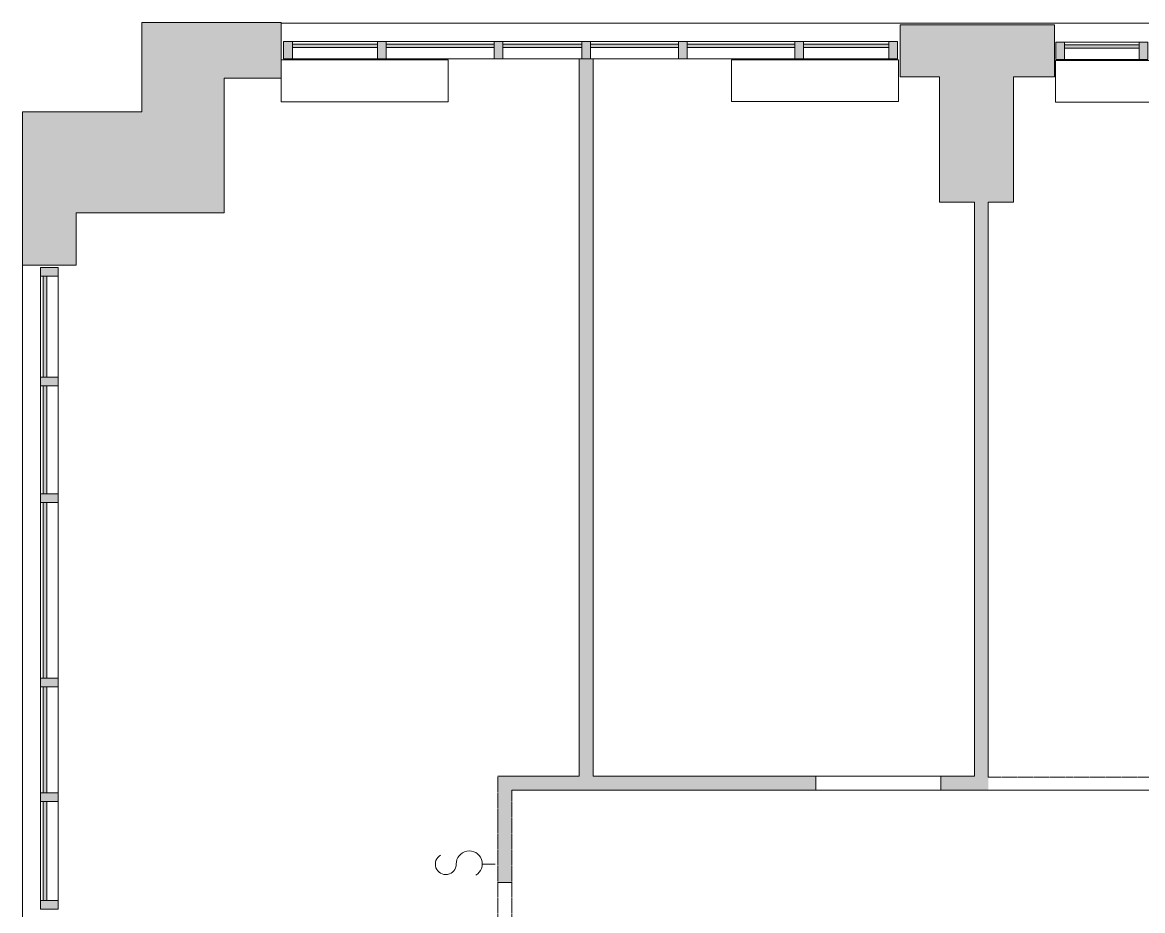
# Model space of a CAD drawing. Header units: inches. Extents: x -674 to 800, y -349 to 915.
# Drawn here: x -405.8 to -83.7, y 659.8 to 915.2 of the extents above; entities that cross this region are included whole.
import ezdxf

# ---------------------------------------------------------------- set-up
doc = ezdxf.new("R2010")
doc.units = ezdxf.units.IN
doc.header["$MEASUREMENT"] = 0
for name, pattern in [('Demolished', [0.1875, 0.125, -0.0625]), ('Demolished 3_128_', [0.046875, 0.023437, -0.023437]), ('Hidden 1_16_', [0.09375, 0.0625, -0.03125])]:
    doc.linetypes.add(name, pattern=pattern)
for name, color, linetype, lineweight in [('A-ANNO-NOTE', 131, 'Demolished', 9), ('A-FLOR', 192, 'Continuous', 13), ('A-GLAZ-CURT', 52, 'Continuous', 13), ('A-GLAZ-CWMG', 51, 'Continuous', 13), ('A-WALL', 113, 'Continuous', 13), ('A-WALL-PATT', 111, 'Continuous', 13), ('M-EQPM', 50, 'Continuous', 13)]:
    doc.layers.add(name, color=color, linetype=linetype, lineweight=lineweight)

# ---------------------------------------------------------------- blocks, each defined once
blk = doc.blocks.new('System Panel - Glazed-1562996-New Construction - Demolition Plan')
at = {"layer": 'A-GLAZ-CURT', "lineweight": 9}
blk.add_hatch(color=9, dxfattribs=at).paths.add_polyline_path([(-10.67, 0.75), (12.25, 0.75), (12.25, 1.75), (-12.25, 1.75), (-12.25, 0.75)], flags=0)
at = {"layer": 'A-GLAZ-CURT', "color": 251, "lineweight": 20}
for p, q in [((12.25, 1.75), (-12.25, 1.75)), ((-12.25, 1.75), (-12.25, 0.75)), ((-12.25, 0.75), (12.25, 0.75)), ((12.25, 0.75), (12.25, 1.75))]:
    blk.add_line(p, q, dxfattribs=at)
blk = doc.blocks.new('System Panel - Glazed-1562998-New Construction - Demolition Plan')
at = {"layer": 'A-GLAZ-CURT', "lineweight": 9}
blk.add_hatch(color=9, dxfattribs=at).paths.add_polyline_path([(-15.5, 0.75), (15.5, 0.75), (15.5, 1.75), (-15.5, 1.75)], flags=0)
at = {"layer": 'A-GLAZ-CURT', "color": 251, "lineweight": 20}
for p, q in [((15.5, 1.75), (-15.5, 1.75)), ((-15.5, 1.75), (-15.5, 0.75)), ((-15.5, 0.75), (15.5, 0.75)), ((15.5, 0.75), (15.5, 1.75))]:
    blk.add_line(p, q, dxfattribs=at)
blk = doc.blocks.new('System Panel - Glazed-1563122-New Construction - Demolition Plan')
at = {"layer": 'A-GLAZ-CURT', "lineweight": 9}
blk.add_hatch(color=9, dxfattribs=at).paths.add_polyline_path([(10.63, 0.75), (11.37, 0.75), (11.37, 1.75), (-11.38, 1.75), (-11.38, 0.75)], flags=0)
at = {"layer": 'A-GLAZ-CURT', "color": 251, "lineweight": 20}
for p, q in [((11.37, 1.75), (-11.38, 1.75)), ((-11.38, 1.75), (-11.38, 0.75)), ((-11.38, 0.75), (11.37, 0.75)), ((11.37, 0.75), (11.37, 1.75))]:
    blk.add_line(p, q, dxfattribs=at)
blk = doc.blocks.new('System Panel - Glazed-1563123-New Construction - Demolition Plan')
at = {"layer": 'A-GLAZ-CURT', "lineweight": 9}
blk.add_hatch(color=9, dxfattribs=at).paths.add_polyline_path([(-11.87, 0.75), (12.62, 0.75), (12.62, 1.75), (-12.63, 1.75), (-12.63, 0.75)], flags=0)
at = {"layer": 'A-GLAZ-CURT', "color": 251, "lineweight": 20}
for p, q in [((12.62, 1.75), (-12.63, 1.75)), ((-12.63, 1.75), (-12.63, 0.75)), ((-12.63, 0.75), (12.62, 0.75)), ((12.62, 0.75), (12.62, 1.75))]:
    blk.add_line(p, q, dxfattribs=at)
blk = doc.blocks.new('Rectangular Mullion - Rectangular Mullion 1-1562989-New Construction - Demolition Plan')
at = {"layer": 'A-GLAZ-CWMG', "lineweight": 9}
blk.add_hatch(color=9, dxfattribs=at).paths.add_polyline_path([(1.25, 2.5), (1.25, -2.5), (-1.25, -2.5), (-1.25, 2.5)], flags=0)
at = {"layer": 'A-GLAZ-CWMG', "color": 251, "lineweight": 20}
for p, q in [((-1.25, 2.5), (1.25, 2.5)), ((-1.25, -2.5), (-1.25, 2.5)), ((1.25, 2.5), (1.25, -2.5)), ((1.25, -2.5), (-1.25, -2.5))]:
    blk.add_line(p, q, dxfattribs=at)
blk = doc.blocks.new('System Panel - Glazed-1563109-New Construction - Demolition Plan')
at = {"layer": 'A-GLAZ-CURT', "lineweight": 9}
blk.add_hatch(color=9, dxfattribs=at).paths.add_polyline_path([(10.75, 0.75), (10.75, 1.75), (-10.75, 1.75), (-10.75, 0.75)], flags=0)
at = {"layer": 'A-GLAZ-CURT', "color": 251, "lineweight": 20}
for p, q in [((10.75, 1.75), (-10.75, 1.75)), ((-10.75, 1.75), (-10.75, 0.75)), ((-10.75, 0.75), (10.75, 0.75)), ((10.75, 0.75), (10.75, 1.75))]:
    blk.add_line(p, q, dxfattribs=at)
blk = doc.blocks.new('Rectangular Mullion - Rectangular Mullion 1-V9-New Construction - Demolition Plan')
at = {"layer": 'A-GLAZ-CWMG', "lineweight": 9}
for p, q in [((-84.71, 909.47), (-106.21, 909.47)), ((-84.71, 904.47), (-106.21, 904.47))]:
    blk.add_line(p, q, dxfattribs=at)
blk = doc.blocks.new('Rectangular Mullion - Rectangular Mullion 1-1562977-New Construction - Demolition Plan')
at = {"layer": 'A-GLAZ-CWMG', "lineweight": 9}
for p, q in [((787.54, 247.15), (787.54, 271.65)), ((792.54, 247.15), (792.54, 271.65))]:
    blk.add_line(p, q, dxfattribs=at)
blk = doc.blocks.new('Rectangular Mullion - Rectangular Mullion 1-1562969-New Construction - Demolition Plan')
at = {"layer": 'A-GLAZ-CWMG', "lineweight": 9}
for p, q in [((787.54, 300.15), (787.54, 331.15)), ((792.54, 300.15), (792.54, 331.15))]:
    blk.add_line(p, q, dxfattribs=at)
blk = doc.blocks.new('Rectangular Mullion - Rectangular Mullion 1-1563120-New Construction - Demolition Plan')
at = {"layer": 'A-GLAZ-CWMG', "lineweight": 9}
for p, q in [((-217.21, 909.65), (-242.46, 909.65)), ((-217.21, 904.65), (-241.71, 904.65))]:
    blk.add_line(p, q, dxfattribs=at)
blk = doc.blocks.new('Rectangular Mullion - Rectangular Mullion 1-1563121-New Construction - Demolition Plan')
at = {"layer": 'A-GLAZ-CWMG', "lineweight": 9}
for p, q in [((-244.96, 909.65), (-267.71, 909.65)), ((-245.71, 904.65), (-267.71, 904.65))]:
    blk.add_line(p, q, dxfattribs=at)
blk = doc.blocks.new('System Panel - Glazed-1569523-New Construction - Demolition Plan')
at = {"layer": 'A-GLAZ-CURT', "lineweight": 9}
blk.add_hatch(color=9, dxfattribs=at).paths.add_polyline_path([(14.25, -0.75), (-14.25, -0.75), (-14.25, -1.75), (14.25, -1.75)], flags=0)
at = {"layer": 'A-GLAZ-CURT', "color": 251, "lineweight": 20}
for p, q in [((14.25, -0.75), (-14.25, -0.75)), ((-14.25, -0.75), (-14.25, -1.75)), ((-14.25, -1.75), (14.25, -1.75)), ((14.25, -1.75), (14.25, -0.75))]:
    blk.add_line(p, q, dxfattribs=at)
blk = doc.blocks.new('System Panel - Glazed-1569524-New Construction - Demolition Plan')
at = {"layer": 'A-GLAZ-CURT', "lineweight": 9}
blk.add_hatch(color=9, dxfattribs=at).paths.add_polyline_path([(15.25, -0.75), (-15.25, -0.75), (-15.25, -1.75), (15.25, -1.75)], flags=0)
at = {"layer": 'A-GLAZ-CURT', "color": 251, "lineweight": 20}
for p, q in [((15.25, -0.75), (-15.25, -0.75)), ((-15.25, -0.75), (-15.25, -1.75)), ((-15.25, -1.75), (15.25, -1.75)), ((15.25, -1.75), (15.25, -0.75))]:
    blk.add_line(p, q, dxfattribs=at)
blk = doc.blocks.new('System Panel - Glazed-1569525-New Construction - Demolition Plan')
at = {"layer": 'A-GLAZ-CURT', "lineweight": 9}
blk.add_hatch(color=9, dxfattribs=at).paths.add_polyline_path([(25.25, -0.75), (-25.25, -0.75), (-25.25, -1.75), (25.25, -1.75)], flags=0)
at = {"layer": 'A-GLAZ-CURT', "color": 251, "lineweight": 20}
for p, q in [((25.25, -0.75), (-25.25, -0.75)), ((-25.25, -0.75), (-25.25, -1.75)), ((-25.25, -1.75), (25.25, -1.75)), ((25.25, -1.75), (25.25, -0.75))]:
    blk.add_line(p, q, dxfattribs=at)
blk = doc.blocks.new('System Panel - Glazed-1569526-New Construction - Demolition Plan')
at = {"layer": 'A-GLAZ-CURT', "lineweight": 9}
blk.add_hatch(color=9, dxfattribs=at).paths.add_polyline_path([(15.5, -0.75), (-15.5, -0.75), (-15.5, -1.75), (15.5, -1.75)], flags=0)
at = {"layer": 'A-GLAZ-CURT', "color": 251, "lineweight": 20}
for p, q in [((15.5, -0.75), (-15.5, -0.75)), ((-15.5, -0.75), (-15.5, -1.75)), ((-15.5, -1.75), (15.5, -1.75)), ((15.5, -1.75), (15.5, -0.75))]:
    blk.add_line(p, q, dxfattribs=at)
blk = doc.blocks.new('System Panel - Glazed-1569527-New Construction - Demolition Plan')
at = {"layer": 'A-GLAZ-CURT', "lineweight": 9}
blk.add_hatch(color=9, dxfattribs=at).paths.add_polyline_path([(14.5, -0.75), (-14.5, -0.75), (-14.5, -1.75), (14.5, -1.75)], flags=0)
at = {"layer": 'A-GLAZ-CURT', "color": 251, "lineweight": 20}
for p, q in [((14.5, -0.75), (-14.5, -0.75)), ((-14.5, -0.75), (-14.5, -1.75)), ((-14.5, -1.75), (14.5, -1.75)), ((14.5, -1.75), (14.5, -0.75))]:
    blk.add_line(p, q, dxfattribs=at)
blk = doc.blocks.new('Rectangular Mullion - Rectangular Mullion 1-1568341-New Construction - Demolition Plan')
at = {"layer": 'A-GLAZ-CWMG', "lineweight": 9}
blk.add_hatch(color=9, dxfattribs=at).paths.add_polyline_path([(1.25, -2.5), (-1.25, -2.5), (-1.25, 2.5), (1.25, 2.5), (1.25, 0.75)], flags=0)
at = {"layer": 'A-GLAZ-CWMG', "color": 251, "lineweight": 20}
for p, q in [((-1.25, 2.5), (1.25, 2.5)), ((-1.25, -2.5), (-1.25, 2.5)), ((1.25, 2.5), (1.25, -2.5)), ((1.25, -2.5), (-1.25, -2.5))]:
    blk.add_line(p, q, dxfattribs=at)
blk = doc.blocks.new('Rectangular Mullion - Rectangular Mullion 1-1569518-New Construction - Demolition Plan')
at = {"layer": 'A-GLAZ-CWMG', "lineweight": 9}
for p, q in [((-400.59, 813.15), (-400.59, 842.15)), ((-395.59, 813.15), (-395.59, 842.15))]:
    blk.add_line(p, q, dxfattribs=at)
blk = doc.blocks.new('Rectangular Mullion - Rectangular Mullion 1-1569519-New Construction - Demolition Plan')
at = {"layer": 'A-GLAZ-CWMG', "lineweight": 9}
for p, q in [((-400.59, 779.65), (-400.59, 810.65)), ((-395.59, 779.65), (-395.59, 810.65))]:
    blk.add_line(p, q, dxfattribs=at)
blk = doc.blocks.new('Rectangular Mullion - Rectangular Mullion 1-1569520-New Construction - Demolition Plan')
at = {"layer": 'A-GLAZ-CWMG', "lineweight": 9}
for p, q in [((-400.59, 726.65), (-400.59, 777.15)), ((-395.59, 726.65), (-395.59, 777.15))]:
    blk.add_line(p, q, dxfattribs=at)
blk = doc.blocks.new('Rectangular Mullion - Rectangular Mullion 1-1569521-New Construction - Demolition Plan')
at = {"layer": 'A-GLAZ-CWMG', "lineweight": 9}
for p, q in [((-400.59, 693.65), (-400.59, 724.15)), ((-395.59, 693.65), (-395.59, 724.15))]:
    blk.add_line(p, q, dxfattribs=at)
blk = doc.blocks.new('Rectangular Mullion - Rectangular Mullion 1-1569522-New Construction - Demolition Plan')
at = {"layer": 'A-GLAZ-CWMG', "lineweight": 9}
for p, q in [((-400.59, 662.65), (-400.59, 691.15)), ((-395.59, 662.65), (-395.59, 691.15))]:
    blk.add_line(p, q, dxfattribs=at)
blk = doc.blocks.new('Perimeter Unit - Perimeter Unit-1624780-New Construction - Demolition Plan')
at = {"layer": 'M-EQPM', "lineweight": 9}
for p, q in [((-280.08, 904.65), (-328.08, 904.65)), ((-328.08, 904.65), (-328.08, 892.65)), ((-280.08, 892.65), (-280.08, 904.65)), ((-328.08, 892.65), (-280.08, 892.65))]:
    blk.add_line(p, q, dxfattribs=at)
blk = doc.blocks.new('Perimeter Unit1 - Perimeter Unit-1624821-New Construction - Demolition Plan')
at = {"layer": 'M-EQPM', "lineweight": 9}
for p, q in [((-280.08, 904.65), (-328.08, 904.65)), ((-328.08, 904.65), (-328.08, 892.65)), ((-280.08, 892.65), (-280.08, 904.65)), ((-328.08, 892.65), (-280.08, 892.65))]:
    blk.add_line(p, q, dxfattribs=at)
blk = doc.blocks.new('Perimeter Unit2 - Perimeter Unit-1624903-New Construction - Demolition Plan')
at = {"layer": 'M-EQPM', "lineweight": 9}
for p, q in [((-280.08, 904.65), (-328.08, 904.65)), ((-328.08, 904.65), (-328.08, 892.65)), ((-280.08, 892.65), (-280.08, 904.65)), ((-328.08, 892.65), (-280.08, 892.65))]:
    blk.add_line(p, q, dxfattribs=at)

msp = doc.modelspace()

# ---------------------------------------------------------------- hatches: boundary and pattern name
at = {"layer": 'A-WALL-PATT'}
for points in [[(-347.84, 860.4), (-347.84, 915.15), (-371.46, 915.15), (-371.46, 860.4)], [(-347.84, 899.15), (-331.46, 899.15), (-331.46, 915.15), (-347.84, 915.15)], [(-109.07, 899.47), (-109.07, 914.47), (-153.46, 914.47), (-153.46, 899.47), (-120.84, 899.47)], [(-241.71, 698.39), (-241.71, 904.65), (-245.71, 904.65), (-245.71, 698.39)], [(-120.84, 863.47), (-120.84, 899.47), (-142.09, 899.47), (-142.09, 863.47), (-128.09, 863.47)], [(-390.34, 845.4), (-390.34, 889.4), (-405.84, 889.4), (-405.84, 845.4)], [(-390.34, 860.4), (-371.46, 860.4), (-371.46, 889.4), (-390.34, 889.4), (-390.34, 863.57)], [(-132.09, 694.39), (-128.09, 694.39), (-128.09, 863.47), (-132.09, 863.47), (-132.09, 698.14)]]:
    msp.add_hatch(color=253, dxfattribs=at).paths.add_polyline_path(points, flags=0)
h = msp.add_hatch(color=253, dxfattribs=at)
h.paths.add_polyline_path([(-269.07, 625.9), (-265.09, 625.9), (-265.09, 631.9), (-269.09, 631.9), (-269.09, 625.9)], flags=0)
h.paths.add_polyline_path([(-269.09, 667.9), (-265.09, 667.9), (-265.09, 698.39), (-269.09, 698.39)], flags=0)
h = msp.add_hatch(color=253, dxfattribs=at)
h.paths.add_polyline_path([(-132.09, 694.39), (-132.09, 698.39), (-141.71, 698.39), (-141.71, 694.39), (-141.21, 694.39)], flags=0)
h.paths.add_polyline_path([(-241.71, 694.39), (-177.71, 694.39), (-177.71, 698.39), (-265.09, 698.39), (-265.09, 694.39), (-245.71, 694.39)], flags=0)

# ---------------------------------------------------------------- linework, layer by layer
at = {"layer": 'A-ANNO-NOTE', "linetype": 'Continuous', "lineweight": 20}
msp.add_line((-273.59, 673.14), (-269.92, 673.14), dxfattribs=at)
for centre, radius, start, end in [((-277.34, 673.19), 3.75, 300, 180.7739), ((-284.09, 673.14), 3, 120, 360)]:
    msp.add_arc(centre, radius, start, end, dxfattribs=at)
at = {"layer": 'A-FLOR'}
for p, q in [((508.79, 914.9), (-331.46, 914.9)), ((-405.84, 845.4), (-405.84, 481.93))]:
    msp.add_line(p, q, dxfattribs=at)
at = {"layer": 'A-WALL', "color": 251, "lineweight": 20}
for p, q in [((-331.46, 915.15), (-371.46, 915.15)), ((-371.46, 915.15), (-371.46, 889.4)), ((-331.46, 899.15), (-331.46, 915.15)), ((-109.07, 914.47), (-153.46, 914.47)), ((-153.46, 914.47), (-153.46, 899.47)), ((-109.07, 899.47), (-109.07, 914.47)), ((-241.71, 904.65), (-245.71, 904.65)), ((-245.71, 904.65), (-245.71, 698.39)), ((-241.71, 698.39), (-241.71, 904.65)), ((-347.84, 860.4), (-347.84, 899.15)), ((-347.84, 899.15), (-331.46, 899.15)), ((-153.46, 899.47), (-142.09, 899.47)), ((-142.09, 899.47), (-142.09, 863.47)), ((-120.84, 899.47), (-109.07, 899.47)), ((-120.84, 863.47), (-120.84, 899.47)), ((-405.84, 889.4), (-405.84, 845.4)), ((-371.46, 889.4), (-405.84, 889.4)), ((-142.09, 863.47), (-132.09, 863.47)), ((-132.09, 863.47), (-132.09, 698.39)), ((-128.09, 863.47), (-120.84, 863.47)), ((-128.09, 698.14), (-128.09, 863.47)), ((-390.34, 845.4), (-390.34, 860.4)), ((-390.34, 860.4), (-347.84, 860.4)), ((-405.84, 845.4), (-390.34, 845.4)), ((-245.71, 698.39), (-269.09, 698.39)), ((-132.09, 698.39), (-241.71, 698.39)), ((-265.09, 694.39), (-63.44, 694.39))]:
    msp.add_line(p, q, dxfattribs=at)
at = {"layer": 'A-WALL', "color": 251, "linetype": 'Hidden 1_16_', "lineweight": 20}
for p, q in [((-269.09, 698.39), (-269.09, 625.9)), ((-63.44, 698.14), (-128.09, 698.14)), ((-265.09, 625.9), (-265.09, 694.39))]:
    msp.add_line(p, q, dxfattribs=at)
at = {"layer": 'A-WALL'}
for p, q in [((-177.71, 694.39), (-177.71, 698.39)), ((-141.71, 698.39), (-141.71, 694.39)), ((-269.09, 667.9), (-265.09, 667.9))]:
    msp.add_line(p, q, dxfattribs=at)
at = {"layer": 'A-WALL', "color": 252, "linetype": 'Demolished 3_128_', "lineweight": 9}
for p, q in [((-177.71, 698.39), (-177.71, 694.39)), ((-141.71, 694.39), (-141.71, 698.39)), ((-265.09, 667.9), (-269.09, 667.9))]:
    msp.add_line(p, q, dxfattribs=at)

# ---------------------------------------------------------------- block references
at = {"layer": 'A-GLAZ-CURT', "lineweight": 9}
for name, p in [('System Panel - Glazed-1562996-New Construction - Demolition Plan', (-315.96, 907.15)), ('System Panel - Glazed-1562998-New Construction - Demolition Plan', (-285.71, 907.15)), ('System Panel - Glazed-1563122-New Construction - Demolition Plan', (-256.34, 907.15)), ('System Panel - Glazed-1563123-New Construction - Demolition Plan', (-229.84, 907.15)), ('System Panel - Glazed-1562998-New Construction - Demolition Plan', (-199.21, 907.15)), ('System Panel - Glazed-1562996-New Construction - Demolition Plan', (-168.96, 907.15)), ('System Panel - Glazed-1563109-New Construction - Demolition Plan', (-95.46, 906.97))]:
    msp.add_blockref(name, p, dxfattribs=at)
at = {"layer": 'A-GLAZ-CURT', "lineweight": 9, "rotation": 269.9999999999999}
for name, p in [('System Panel - Glazed-1569527-New Construction - Demolition Plan', (-398.09, 827.65)), ('System Panel - Glazed-1569526-New Construction - Demolition Plan', (-398.09, 795.15)), ('System Panel - Glazed-1569525-New Construction - Demolition Plan', (-398.09, 751.9)), ('System Panel - Glazed-1569524-New Construction - Demolition Plan', (-398.09, 708.9)), ('System Panel - Glazed-1569523-New Construction - Demolition Plan', (-398.09, 676.9))]:
    msp.add_blockref(name, p, dxfattribs=at)
at = {"layer": 'A-GLAZ-CWMG', "lineweight": 9, "extrusion": (0, 0, -1)}
for name, p, rotation in [('Rectangular Mullion - Rectangular Mullion 1-1562989-New Construction - Demolition Plan', (329.46, 907.15), 180), ('Rectangular Mullion - Rectangular Mullion 1-1562989-New Construction - Demolition Plan', (302.46, 907.15), 180), ('Rectangular Mullion - Rectangular Mullion 1-1562989-New Construction - Demolition Plan', (268.96, 907.15), 180), ('Rectangular Mullion - Rectangular Mullion 1-1562989-New Construction - Demolition Plan', (243.71, 907.15), 180), ('Rectangular Mullion - Rectangular Mullion 1-1562989-New Construction - Demolition Plan', (215.96, 907.15), 180), ('Rectangular Mullion - Rectangular Mullion 1-1562989-New Construction - Demolition Plan', (182.46, 907.15), 180), ('Rectangular Mullion - Rectangular Mullion 1-1562989-New Construction - Demolition Plan', (155.46, 907.15), 180), ('Rectangular Mullion - Rectangular Mullion 1-1562989-New Construction - Demolition Plan', (107.46, 906.97), 180), ('Rectangular Mullion - Rectangular Mullion 1-1562989-New Construction - Demolition Plan', (83.46, 906.97), 180), ('Rectangular Mullion - Rectangular Mullion 1-1568341-New Construction - Demolition Plan', (398.09, 843.4), 270.0000000000001), ('Rectangular Mullion - Rectangular Mullion 1-1568341-New Construction - Demolition Plan', (398.09, 811.9), 270.0000000000001), ('Rectangular Mullion - Rectangular Mullion 1-1568341-New Construction - Demolition Plan', (398.09, 778.4), 270.0000000000001), ('Rectangular Mullion - Rectangular Mullion 1-1568341-New Construction - Demolition Plan', (398.09, 725.4), 270.0000000000001), ('Rectangular Mullion - Rectangular Mullion 1-1568341-New Construction - Demolition Plan', (398.09, 692.4), 270.0000000000001), ('Rectangular Mullion - Rectangular Mullion 1-1568341-New Construction - Demolition Plan', (398.09, 661.4), 270.0000000000001)]:
    msp.add_blockref(name, p, dxfattribs=dict(at, rotation=rotation))
at = {"layer": 'A-GLAZ-CWMG', "lineweight": 9, "rotation": 90}
for name, p in [('Rectangular Mullion - Rectangular Mullion 1-1562977-New Construction - Demolition Plan', (-56.56, 117.12)), ('Rectangular Mullion - Rectangular Mullion 1-1562969-New Construction - Demolition Plan', (29.94, 117.12)), ('Rectangular Mullion - Rectangular Mullion 1-1562969-New Construction - Demolition Plan', (116.44, 117.12)), ('Rectangular Mullion - Rectangular Mullion 1-1562977-New Construction - Demolition Plan', (90.44, 117.12))]:
    msp.add_blockref(name, p, dxfattribs=at)
at = {"layer": 'A-GLAZ-CWMG', "lineweight": 9}
for name in ['Rectangular Mullion - Rectangular Mullion 1-1563121-New Construction - Demolition Plan', 'Rectangular Mullion - Rectangular Mullion 1-1563120-New Construction - Demolition Plan', 'Rectangular Mullion - Rectangular Mullion 1-V9-New Construction - Demolition Plan', 'Rectangular Mullion - Rectangular Mullion 1-1569518-New Construction - Demolition Plan', 'Rectangular Mullion - Rectangular Mullion 1-1569519-New Construction - Demolition Plan', 'Rectangular Mullion - Rectangular Mullion 1-1569520-New Construction - Demolition Plan', 'Rectangular Mullion - Rectangular Mullion 1-1569521-New Construction - Demolition Plan', 'Rectangular Mullion - Rectangular Mullion 1-1569522-New Construction - Demolition Plan']:
    msp.add_blockref(name, (0, 0), dxfattribs=at)
at = {"layer": 'M-EQPM', "lineweight": 9}
for name, p in [('Perimeter Unit - Perimeter Unit-1624780-New Construction - Demolition Plan', (-3.31, -0.29)), ('Perimeter Unit1 - Perimeter Unit-1624821-New Construction - Demolition Plan', (126.19, -0.25)), ('Perimeter Unit2 - Perimeter Unit-1624903-New Construction - Demolition Plan', (219.35, -0.42))]:
    msp.add_blockref(name, p, dxfattribs=at)

doc.saveas('drawing.dxf')
